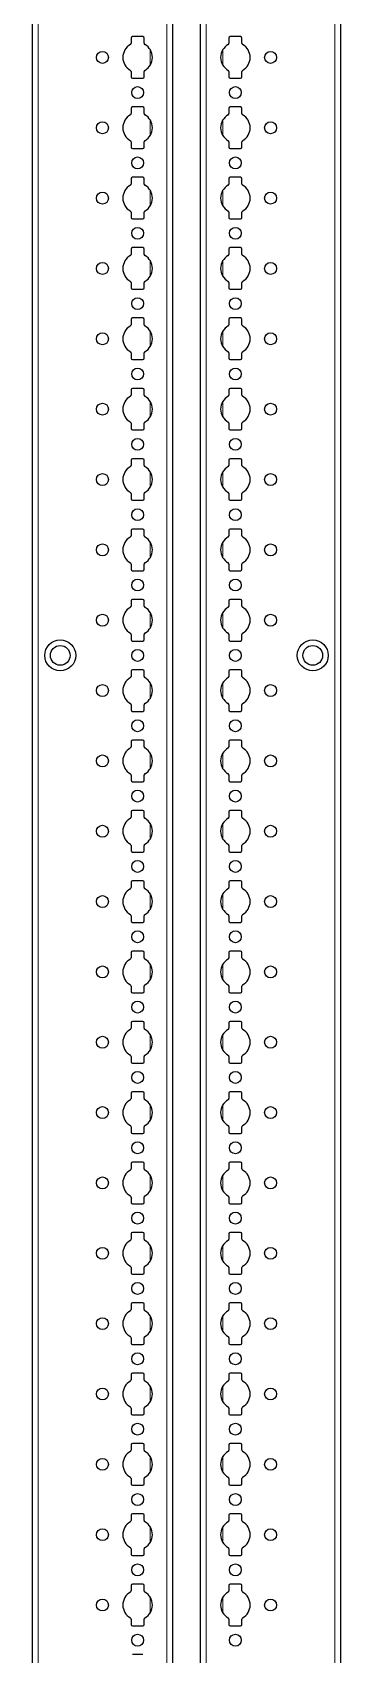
# Model space of a CAD drawing. Header units: millimetres. Extents: x -199 to 1318, y -1371 to 1077.
# Drawn here: x 1209 to 1318, y -145 to 432 of the extents above; entities that cross this region are included whole.
import ezdxf

# ---------------------------------------------------------------- set-up
doc = ezdxf.new("R2010")
doc.units = ezdxf.units.MM

msp = doc.modelspace()

# ---------------------------------------------------------------- linework, layer by layer
at = {"color": 7, "linetype": 'Continuous', "lineweight": 25}
for p, q in [((1208.55, -851.79), (1208.55, 647.21)), ((1258.25, 647.21), (1258.25, -851.79)), ((1268.25, -851.79), (1268.25, 647.21)), ((1317.95, 647.21), (1317.95, -851.79)), ((1243.6, 429.61), (1243.6, 427.73)), ((1247.7, 430.11), (1244.1, 430.11)), ((1248.2, 427.73), (1248.2, 429.61)), ((1278.3, 429.61), (1278.3, 427.73)), ((1282.4, 430.11), (1278.8, 430.11)), ((1282.9, 427.73), (1282.9, 429.61)), ((1243.6, 417.68), (1243.6, 415.81)), ((1244.1, 415.31), (1247.7, 415.31)), ((1248.2, 415.81), (1248.2, 417.68)), ((1278.3, 417.68), (1278.3, 415.81)), ((1278.8, 415.31), (1282.4, 415.31)), ((1282.9, 415.81), (1282.9, 417.68)), ((1243.6, 404.61), (1243.6, 402.73)), ((1247.7, 405.11), (1244.1, 405.11)), ((1248.2, 402.73), (1248.2, 404.61)), ((1278.3, 404.61), (1278.3, 402.73)), ((1282.4, 405.11), (1278.8, 405.11)), ((1282.9, 402.73), (1282.9, 404.61)), ((1243.6, 392.68), (1243.6, 390.81)), ((1248.2, 390.81), (1248.2, 392.68)), ((1278.3, 392.68), (1278.3, 390.81)), ((1282.9, 390.81), (1282.9, 392.68)), ((1244.1, 390.31), (1247.7, 390.31)), ((1278.8, 390.31), (1282.4, 390.31)), ((1243.6, 379.61), (1243.6, 377.73)), ((1247.7, 380.11), (1244.1, 380.11)), ((1248.2, 377.73), (1248.2, 379.61)), ((1278.3, 379.61), (1278.3, 377.73)), ((1282.4, 380.11), (1278.8, 380.11)), ((1282.9, 377.73), (1282.9, 379.61)), ((1243.6, 367.68), (1243.6, 365.81)), ((1244.1, 365.31), (1247.7, 365.31)), ((1248.2, 365.81), (1248.2, 367.68)), ((1278.3, 367.68), (1278.3, 365.81)), ((1278.8, 365.31), (1282.4, 365.31)), ((1282.9, 365.81), (1282.9, 367.68)), ((1243.6, 354.61), (1243.6, 352.73)), ((1247.7, 355.11), (1244.1, 355.11)), ((1248.2, 352.73), (1248.2, 354.61)), ((1278.3, 354.61), (1278.3, 352.73)), ((1282.4, 355.11), (1278.8, 355.11)), ((1282.9, 352.73), (1282.9, 354.61)), ((1243.6, 342.68), (1243.6, 340.81)), ((1244.1, 340.31), (1247.7, 340.31)), ((1248.2, 340.81), (1248.2, 342.68)), ((1278.3, 342.68), (1278.3, 340.81)), ((1278.8, 340.31), (1282.4, 340.31)), ((1282.9, 340.81), (1282.9, 342.68)), ((1243.6, 329.61), (1243.6, 327.73)), ((1247.7, 330.11), (1244.1, 330.11)), ((1248.2, 327.73), (1248.2, 329.61)), ((1278.3, 329.61), (1278.3, 327.73)), ((1282.4, 330.11), (1278.8, 330.11)), ((1282.9, 327.73), (1282.9, 329.61)), ((1243.6, 317.68), (1243.6, 315.81)), ((1248.2, 315.81), (1248.2, 317.68)), ((1278.3, 317.68), (1278.3, 315.81)), ((1282.9, 315.81), (1282.9, 317.68)), ((1244.1, 315.31), (1247.7, 315.31)), ((1278.8, 315.31), (1282.4, 315.31)), ((1243.6, 304.61), (1243.6, 302.73)), ((1247.7, 305.11), (1244.1, 305.11)), ((1248.2, 302.73), (1248.2, 304.61)), ((1278.3, 304.61), (1278.3, 302.73)), ((1282.4, 305.11), (1278.8, 305.11)), ((1282.9, 302.73), (1282.9, 304.61)), ((1243.6, 292.68), (1243.6, 290.81)), ((1244.1, 290.31), (1247.7, 290.31)), ((1248.2, 290.81), (1248.2, 292.68)), ((1278.3, 292.68), (1278.3, 290.81)), ((1278.8, 290.31), (1282.4, 290.31)), ((1282.9, 290.81), (1282.9, 292.68)), ((1243.6, 279.61), (1243.6, 277.73)), ((1247.7, 280.11), (1244.1, 280.11)), ((1248.2, 277.73), (1248.2, 279.61)), ((1278.3, 279.61), (1278.3, 277.73)), ((1282.4, 280.11), (1278.8, 280.11)), ((1282.9, 277.73), (1282.9, 279.61)), ((1243.6, 267.68), (1243.6, 265.81)), ((1244.1, 265.31), (1247.7, 265.31)), ((1248.2, 265.81), (1248.2, 267.68)), ((1278.3, 267.68), (1278.3, 265.81)), ((1278.8, 265.31), (1282.4, 265.31)), ((1282.9, 265.81), (1282.9, 267.68)), ((1243.6, 254.61), (1243.6, 252.73)), ((1247.7, 255.11), (1244.1, 255.11)), ((1248.2, 252.73), (1248.2, 254.61)), ((1278.3, 254.61), (1278.3, 252.73)), ((1282.4, 255.11), (1278.8, 255.11)), ((1282.9, 252.73), (1282.9, 254.61)), ((1243.6, 242.68), (1243.6, 240.81)), ((1248.2, 240.81), (1248.2, 242.68)), ((1278.3, 242.68), (1278.3, 240.81)), ((1282.9, 240.81), (1282.9, 242.68)), ((1244.1, 240.31), (1247.7, 240.31)), ((1278.8, 240.31), (1282.4, 240.31)), ((1243.6, 229.61), (1243.6, 227.73)), ((1247.7, 230.11), (1244.1, 230.11)), ((1248.2, 227.73), (1248.2, 229.61)), ((1278.3, 229.61), (1278.3, 227.73)), ((1282.4, 230.11), (1278.8, 230.11)), ((1282.9, 227.73), (1282.9, 229.61)), ((1243.6, 217.68), (1243.6, 215.81)), ((1244.1, 215.31), (1247.7, 215.31)), ((1248.2, 215.81), (1248.2, 217.68)), ((1278.3, 217.68), (1278.3, 215.81)), ((1278.8, 215.31), (1282.4, 215.31)), ((1282.9, 215.81), (1282.9, 217.68)), ((1243.6, 204.61), (1243.6, 202.73)), ((1247.7, 205.11), (1244.1, 205.11)), ((1248.2, 202.73), (1248.2, 204.61)), ((1278.3, 204.61), (1278.3, 202.73)), ((1282.4, 205.11), (1278.8, 205.11)), ((1282.9, 202.73), (1282.9, 204.61)), ((1243.6, 192.68), (1243.6, 190.81)), ((1244.1, 190.31), (1247.7, 190.31)), ((1248.2, 190.81), (1248.2, 192.68)), ((1278.3, 192.68), (1278.3, 190.81)), ((1278.8, 190.31), (1282.4, 190.31)), ((1282.9, 190.81), (1282.9, 192.68)), ((1243.6, 179.61), (1243.6, 177.73)), ((1247.7, 180.11), (1244.1, 180.11)), ((1248.2, 177.73), (1248.2, 179.61)), ((1278.3, 179.61), (1278.3, 177.73)), ((1282.4, 180.11), (1278.8, 180.11)), ((1282.9, 177.73), (1282.9, 179.61)), ((1243.6, 167.68), (1243.6, 165.81)), ((1248.2, 165.81), (1248.2, 167.68)), ((1278.3, 167.68), (1278.3, 165.81)), ((1282.9, 165.81), (1282.9, 167.68)), ((1244.1, 165.31), (1247.7, 165.31)), ((1278.8, 165.31), (1282.4, 165.31)), ((1243.6, 154.61), (1243.6, 152.73)), ((1247.7, 155.11), (1244.1, 155.11)), ((1248.2, 152.73), (1248.2, 154.61)), ((1278.3, 154.61), (1278.3, 152.73)), ((1282.4, 155.11), (1278.8, 155.11)), ((1282.9, 152.73), (1282.9, 154.61)), ((1243.6, 142.68), (1243.6, 140.81)), ((1244.1, 140.31), (1247.7, 140.31)), ((1248.2, 140.81), (1248.2, 142.68)), ((1278.3, 142.68), (1278.3, 140.81)), ((1278.8, 140.31), (1282.4, 140.31)), ((1282.9, 140.81), (1282.9, 142.68)), ((1243.6, 129.61), (1243.6, 127.73)), ((1247.7, 130.11), (1244.1, 130.11)), ((1248.2, 127.73), (1248.2, 129.61)), ((1278.3, 129.61), (1278.3, 127.73)), ((1282.4, 130.11), (1278.8, 130.11)), ((1282.9, 127.73), (1282.9, 129.61)), ((1243.6, 117.68), (1243.6, 115.81)), ((1244.1, 115.31), (1247.7, 115.31)), ((1248.2, 115.81), (1248.2, 117.68)), ((1278.3, 117.68), (1278.3, 115.81)), ((1278.8, 115.31), (1282.4, 115.31)), ((1282.9, 115.81), (1282.9, 117.68)), ((1243.6, 104.61), (1243.6, 102.73)), ((1247.7, 105.11), (1244.1, 105.11)), ((1248.2, 102.73), (1248.2, 104.61)), ((1278.3, 104.61), (1278.3, 102.73)), ((1282.4, 105.11), (1278.8, 105.11)), ((1282.9, 102.73), (1282.9, 104.61)), ((1243.6, 92.68), (1243.6, 90.81)), ((1248.2, 90.81), (1248.2, 92.68)), ((1278.3, 92.68), (1278.3, 90.81)), ((1282.9, 90.81), (1282.9, 92.68)), ((1244.1, 90.31), (1247.7, 90.31)), ((1278.8, 90.31), (1282.4, 90.31)), ((1243.6, 79.61), (1243.6, 77.73)), ((1247.7, 80.11), (1244.1, 80.11)), ((1248.2, 77.73), (1248.2, 79.61)), ((1278.3, 79.61), (1278.3, 77.73)), ((1282.4, 80.11), (1278.8, 80.11)), ((1282.9, 77.73), (1282.9, 79.61)), ((1243.6, 67.68), (1243.6, 65.81)), ((1244.1, 65.31), (1247.7, 65.31)), ((1248.2, 65.81), (1248.2, 67.68)), ((1278.3, 67.68), (1278.3, 65.81)), ((1278.8, 65.31), (1282.4, 65.31)), ((1282.9, 65.81), (1282.9, 67.68)), ((1243.6, 54.61), (1243.6, 52.73)), ((1247.7, 55.11), (1244.1, 55.11)), ((1248.2, 52.73), (1248.2, 54.61)), ((1278.3, 54.61), (1278.3, 52.73)), ((1282.4, 55.11), (1278.8, 55.11)), ((1282.9, 52.73), (1282.9, 54.61)), ((1243.6, 42.68), (1243.6, 40.81)), ((1248.2, 40.81), (1248.2, 42.68)), ((1278.3, 42.68), (1278.3, 40.81)), ((1282.9, 40.81), (1282.9, 42.68)), ((1244.1, 40.31), (1247.7, 40.31)), ((1278.8, 40.31), (1282.4, 40.31)), ((1243.6, 29.61), (1243.6, 27.73)), ((1247.7, 30.11), (1244.1, 30.11)), ((1248.2, 27.73), (1248.2, 29.61)), ((1278.3, 29.61), (1278.3, 27.73)), ((1282.4, 30.11), (1278.8, 30.11)), ((1282.9, 27.73), (1282.9, 29.61)), ((1243.6, 17.68), (1243.6, 15.81)), ((1248.2, 15.81), (1248.2, 17.68)), ((1278.3, 17.68), (1278.3, 15.81)), ((1282.9, 15.81), (1282.9, 17.68)), ((1244.1, 15.31), (1247.7, 15.31)), ((1278.8, 15.31), (1282.4, 15.31)), ((1243.6, 4.61), (1243.6, 2.73)), ((1247.7, 5.11), (1244.1, 5.11)), ((1248.2, 2.73), (1248.2, 4.61)), ((1278.3, 4.61), (1278.3, 2.73)), ((1282.4, 5.11), (1278.8, 5.11)), ((1282.9, 2.73), (1282.9, 4.61)), ((1243.6, -7.32), (1243.6, -9.19)), ((1244.1, -9.69), (1247.7, -9.69)), ((1248.2, -9.19), (1248.2, -7.32)), ((1278.3, -7.32), (1278.3, -9.19)), ((1278.8, -9.69), (1282.4, -9.69)), ((1282.9, -9.19), (1282.9, -7.32)), ((1243.6, -20.39), (1243.6, -22.27)), ((1247.7, -19.89), (1244.1, -19.89)), ((1248.2, -22.27), (1248.2, -20.39)), ((1278.3, -20.39), (1278.3, -22.27)), ((1282.4, -19.89), (1278.8, -19.89)), ((1282.9, -22.27), (1282.9, -20.39)), ((1243.6, -32.32), (1243.6, -34.19)), ((1248.2, -34.19), (1248.2, -32.32)), ((1278.3, -32.32), (1278.3, -34.19)), ((1282.9, -34.19), (1282.9, -32.32)), ((1244.1, -34.69), (1247.7, -34.69)), ((1278.8, -34.69), (1282.4, -34.69)), ((1243.6, -45.39), (1243.6, -47.27)), ((1247.7, -44.89), (1244.1, -44.89)), ((1248.2, -47.27), (1248.2, -45.39)), ((1278.3, -45.39), (1278.3, -47.27)), ((1282.4, -44.89), (1278.8, -44.89)), ((1282.9, -47.27), (1282.9, -45.39)), ((1243.6, -57.32), (1243.6, -59.19)), ((1248.2, -59.19), (1248.2, -57.32)), ((1278.3, -57.32), (1278.3, -59.19)), ((1282.9, -59.19), (1282.9, -57.32)), ((1244.1, -59.69), (1247.7, -59.69)), ((1278.8, -59.69), (1282.4, -59.69)), ((1243.6, -70.39), (1243.6, -72.27)), ((1247.7, -69.89), (1244.1, -69.89)), ((1248.2, -72.27), (1248.2, -70.39)), ((1278.3, -70.39), (1278.3, -72.27)), ((1282.4, -69.89), (1278.8, -69.89)), ((1282.9, -72.27), (1282.9, -70.39)), ((1243.6, -82.32), (1243.6, -84.19)), ((1244.1, -84.69), (1247.7, -84.69)), ((1248.2, -84.19), (1248.2, -82.32)), ((1278.3, -82.32), (1278.3, -84.19)), ((1278.8, -84.69), (1282.4, -84.69)), ((1282.9, -84.19), (1282.9, -82.32)), ((1243.6, -95.39), (1243.6, -97.27)), ((1247.7, -94.89), (1244.1, -94.89)), ((1248.2, -97.27), (1248.2, -95.39)), ((1278.3, -95.39), (1278.3, -97.27)), ((1282.4, -94.89), (1278.8, -94.89)), ((1282.9, -97.27), (1282.9, -95.39)), ((1243.6, -107.32), (1243.6, -109.19)), ((1248.2, -109.19), (1248.2, -107.32)), ((1278.3, -107.32), (1278.3, -109.19)), ((1282.9, -109.19), (1282.9, -107.32)), ((1244.1, -109.69), (1247.7, -109.69)), ((1278.8, -109.69), (1282.4, -109.69)), ((1243.6, -120.39), (1243.6, -122.27)), ((1247.7, -119.89), (1244.1, -119.89)), ((1248.2, -122.27), (1248.2, -120.39)), ((1278.3, -120.39), (1278.3, -122.27)), ((1282.4, -119.89), (1278.8, -119.89)), ((1282.9, -122.27), (1282.9, -120.39)), ((1243.6, -132.32), (1243.6, -134.19)), ((1248.2, -134.19), (1248.2, -132.32)), ((1278.3, -132.32), (1278.3, -134.19)), ((1282.9, -134.19), (1282.9, -132.32)), ((1244.1, -134.69), (1247.7, -134.69)), ((1278.8, -134.69), (1282.4, -134.69)), ((1247.7, -144.89), (1244.1, -144.89))]:
    msp.add_line(p, q, dxfattribs=at)
at = {"color": 8, "linetype": 'Continuous', "lineweight": 18}
for p, q in [((1210.55, 647.21), (1210.55, -851.79)), ((1256.25, -851.79), (1256.25, 647.21)), ((1270.25, 647.21), (1270.25, -851.79)), ((1315.95, -851.79), (1315.95, 647.21)), ((1250.4, 420), (1250.4, 425.41)), ((1276.1, 425.41), (1276.1, 420)), ((1250.4, 395), (1250.4, 400.41)), ((1276.1, 400.41), (1276.1, 395)), ((1250.4, 370), (1250.4, 375.41)), ((1276.1, 375.41), (1276.1, 370)), ((1250.4, 345), (1250.4, 350.41)), ((1276.1, 350.41), (1276.1, 345)), ((1250.4, 320), (1250.4, 325.41)), ((1276.1, 325.41), (1276.1, 320)), ((1250.4, 295), (1250.4, 300.41)), ((1276.1, 300.41), (1276.1, 295)), ((1250.4, 270), (1250.4, 275.41)), ((1276.1, 275.41), (1276.1, 270)), ((1250.4, 245), (1250.4, 250.41)), ((1276.1, 250.41), (1276.1, 245)), ((1250.4, 220), (1250.4, 225.41)), ((1276.1, 225.41), (1276.1, 220)), ((1250.4, 195), (1250.4, 200.41)), ((1276.1, 200.41), (1276.1, 195)), ((1250.4, 170), (1250.4, 175.41)), ((1276.1, 175.41), (1276.1, 170)), ((1250.4, 145), (1250.4, 150.41)), ((1276.1, 150.41), (1276.1, 145)), ((1250.4, 120), (1250.4, 125.41)), ((1276.1, 125.41), (1276.1, 120)), ((1250.4, 95), (1250.4, 100.41)), ((1276.1, 100.41), (1276.1, 95)), ((1250.4, 70), (1250.4, 75.41)), ((1276.1, 75.41), (1276.1, 70)), ((1250.4, 45), (1250.4, 50.41)), ((1276.1, 50.41), (1276.1, 45)), ((1250.4, 20), (1250.4, 25.41)), ((1276.1, 25.41), (1276.1, 20)), ((1250.4, -5), (1250.4, 0.41)), ((1276.1, 0.41), (1276.1, -5)), ((1250.4, -30), (1250.4, -24.59)), ((1276.1, -24.59), (1276.1, -30)), ((1250.4, -55), (1250.4, -49.59)), ((1276.1, -49.59), (1276.1, -55)), ((1250.4, -80), (1250.4, -74.59)), ((1276.1, -74.59), (1276.1, -80)), ((1250.4, -105), (1250.4, -99.59)), ((1276.1, -99.59), (1276.1, -105)), ((1250.4, -130), (1250.4, -124.59)), ((1276.1, -124.59), (1276.1, -130))]:
    msp.add_line(p, q, dxfattribs=at)
at = {"color": 7, "linetype": 'Continuous', "lineweight": 25}
for centre, radius in [((1233.4, 422.71), 2.12), ((1293.1, 422.71), 2.12), ((1245.9, 410.21), 2.12), ((1280.6, 410.21), 2.12), ((1233.4, 397.71), 2.12), ((1293.1, 397.71), 2.12), ((1245.9, 385.21), 2.12), ((1280.6, 385.21), 2.12), ((1233.4, 372.71), 2.12), ((1293.1, 372.71), 2.12), ((1245.9, 360.21), 2.12), ((1280.6, 360.21), 2.12), ((1233.4, 347.71), 2.12), ((1293.1, 347.71), 2.12), ((1245.9, 335.21), 2.12), ((1280.6, 335.21), 2.12), ((1233.4, 322.71), 2.12), ((1293.1, 322.71), 2.12), ((1245.9, 310.21), 2.12), ((1280.6, 310.21), 2.12), ((1233.4, 297.71), 2.12), ((1293.1, 297.71), 2.12), ((1245.9, 285.21), 2.12), ((1280.6, 285.21), 2.12), ((1233.4, 272.71), 2.12), ((1293.1, 272.71), 2.12), ((1245.9, 260.21), 2.12), ((1280.6, 260.21), 2.12), ((1233.4, 247.71), 2.12), ((1293.1, 247.71), 2.12), ((1245.9, 235.21), 2.12), ((1280.6, 235.21), 2.12), ((1233.4, 222.71), 2.12), ((1293.1, 222.71), 2.12), ((1218.4, 210.21), 5.5), ((1218.4, 210.21), 3.5), ((1308.1, 210.21), 5.5), ((1308.1, 210.21), 3.5), ((1245.9, 210.21), 2.12), ((1280.6, 210.21), 2.12), ((1233.4, 197.71), 2.12), ((1293.1, 197.71), 2.12), ((1245.9, 185.21), 2.12), ((1280.6, 185.21), 2.12), ((1233.4, 172.71), 2.12), ((1293.1, 172.71), 2.12), ((1245.9, 160.21), 2.12), ((1280.6, 160.21), 2.12), ((1233.4, 147.71), 2.12), ((1293.1, 147.71), 2.12), ((1245.9, 135.21), 2.12), ((1280.6, 135.21), 2.12), ((1233.4, 122.71), 2.12), ((1293.1, 122.71), 2.12), ((1245.9, 110.21), 2.12), ((1280.6, 110.21), 2.12), ((1233.4, 97.71), 2.12), ((1293.1, 97.71), 2.12), ((1245.9, 85.21), 2.12), ((1280.6, 85.21), 2.12), ((1233.4, 72.71), 2.12), ((1293.1, 72.71), 2.12), ((1245.9, 60.21), 2.12), ((1280.6, 60.21), 2.12), ((1233.4, 47.71), 2.12), ((1293.1, 47.71), 2.12), ((1245.9, 35.21), 2.12), ((1280.6, 35.21), 2.12), ((1233.4, 22.71), 2.12), ((1293.1, 22.71), 2.12), ((1245.9, 10.21), 2.12), ((1280.6, 10.21), 2.12), ((1233.4, -2.29), 2.12), ((1293.1, -2.29), 2.12), ((1245.9, -14.79), 2.12), ((1280.6, -14.79), 2.12), ((1233.4, -27.29), 2.12), ((1293.1, -27.29), 2.12), ((1245.9, -39.79), 2.12), ((1280.6, -39.79), 2.12), ((1233.4, -52.29), 2.12), ((1293.1, -52.29), 2.12), ((1245.9, -64.79), 2.12), ((1280.6, -64.79), 2.12), ((1233.4, -77.29), 2.12), ((1293.1, -77.29), 2.12), ((1245.9, -89.79), 2.12), ((1280.6, -89.79), 2.12), ((1233.4, -102.29), 2.12), ((1293.1, -102.29), 2.12), ((1245.9, -114.79), 2.12), ((1280.6, -114.79), 2.12), ((1233.4, -127.29), 2.12), ((1293.1, -127.29), 2.12), ((1245.9, -139.79), 2.12), ((1280.6, -139.79), 2.12)]:
    msp.add_circle(centre, radius, dxfattribs=at)
for centre, radius, start, end in [((1245.9, 422.71), 5.25, 119.14074, 240.85926), ((1243.1, 427.73), 0.5, 299.14074, 0), ((1244.1, 429.61), 0.5, 90, 180), ((1247.7, 429.61), 0.5, 0, 90), ((1248.7, 427.73), 0.5, 180, 240.85926), ((1245.9, 422.71), 5.25, 299.14074, 60.85926), ((1280.6, 422.71), 5.25, 119.14074, 240.85926), ((1277.8, 427.73), 0.5, 299.14074, 0), ((1278.8, 429.61), 0.5, 90, 180), ((1282.4, 429.61), 0.5, 0, 90), ((1283.4, 427.73), 0.5, 180, 240.85926), ((1280.6, 422.71), 5.25, 299.14074, 60.85926), ((1243.1, 417.68), 0.5, 0, 60.85926), ((1244.1, 415.81), 0.5, 180, 270), ((1247.7, 415.81), 0.5, 270, 0), ((1248.7, 417.68), 0.5, 119.14074, 180), ((1277.8, 417.68), 0.5, 0, 60.85926), ((1278.8, 415.81), 0.5, 180, 270), ((1282.4, 415.81), 0.5, 270, 0), ((1283.4, 417.68), 0.5, 119.14074, 180), ((1244.1, 404.61), 0.5, 90, 180), ((1247.7, 404.61), 0.5, 0, 90), ((1278.8, 404.61), 0.5, 90, 180), ((1282.4, 404.61), 0.5, 0, 90), ((1245.9, 397.71), 5.25, 119.14074, 240.85926), ((1243.1, 402.73), 0.5, 299.14074, 0), ((1248.7, 402.73), 0.5, 180, 240.85926), ((1245.9, 397.71), 5.25, 299.14074, 60.85926), ((1280.6, 397.71), 5.25, 119.14074, 240.85926), ((1277.8, 402.73), 0.5, 299.14074, 0), ((1283.4, 402.73), 0.5, 180, 240.85926), ((1280.6, 397.71), 5.25, 299.14074, 60.85926), ((1243.1, 392.68), 0.5, 0, 60.85926), ((1248.7, 392.68), 0.5, 119.14074, 180), ((1277.8, 392.68), 0.5, 0, 60.85926), ((1283.4, 392.68), 0.5, 119.14074, 180), ((1244.1, 390.81), 0.5, 180, 270), ((1247.7, 390.81), 0.5, 270, 0), ((1278.8, 390.81), 0.5, 180, 270), ((1282.4, 390.81), 0.5, 270, 0), ((1245.9, 372.71), 5.25, 119.14074, 240.85926), ((1243.1, 377.73), 0.5, 299.14074, 0), ((1244.1, 379.61), 0.5, 90, 180), ((1247.7, 379.61), 0.5, 0, 90), ((1248.7, 377.73), 0.5, 180, 240.85926), ((1245.9, 372.71), 5.25, 299.14074, 60.85926), ((1280.6, 372.71), 5.25, 119.14074, 240.85926), ((1277.8, 377.73), 0.5, 299.14074, 0), ((1278.8, 379.61), 0.5, 90, 180), ((1282.4, 379.61), 0.5, 0, 90), ((1283.4, 377.73), 0.5, 180, 240.85926), ((1280.6, 372.71), 5.25, 299.14074, 60.85926), ((1243.1, 367.68), 0.5, 0, 60.85926), ((1244.1, 365.81), 0.5, 180, 270), ((1247.7, 365.81), 0.5, 270, 0), ((1248.7, 367.68), 0.5, 119.14074, 180), ((1277.8, 367.68), 0.5, 0, 60.85926), ((1278.8, 365.81), 0.5, 180, 270), ((1282.4, 365.81), 0.5, 270, 0), ((1283.4, 367.68), 0.5, 119.14074, 180), ((1245.9, 347.71), 5.25, 119.14074, 240.85926), ((1243.1, 352.73), 0.5, 299.14074, 0), ((1244.1, 354.61), 0.5, 90, 180), ((1247.7, 354.61), 0.5, 0, 90), ((1248.7, 352.73), 0.5, 180, 240.85926), ((1245.9, 347.71), 5.25, 299.14074, 60.85926), ((1280.6, 347.71), 5.25, 119.14074, 240.85926), ((1277.8, 352.73), 0.5, 299.14074, 0), ((1278.8, 354.61), 0.5, 90, 180), ((1282.4, 354.61), 0.5, 0, 90), ((1283.4, 352.73), 0.5, 180, 240.85926), ((1280.6, 347.71), 5.25, 299.14074, 60.85926), ((1243.1, 342.68), 0.5, 0, 60.85926), ((1244.1, 340.81), 0.5, 180, 270), ((1247.7, 340.81), 0.5, 270, 0), ((1248.7, 342.68), 0.5, 119.14074, 180), ((1277.8, 342.68), 0.5, 0, 60.85926), ((1278.8, 340.81), 0.5, 180, 270), ((1282.4, 340.81), 0.5, 270, 0), ((1283.4, 342.68), 0.5, 119.14074, 180), ((1244.1, 329.61), 0.5, 90, 180), ((1247.7, 329.61), 0.5, 0, 90), ((1278.8, 329.61), 0.5, 90, 180), ((1282.4, 329.61), 0.5, 0, 90), ((1245.9, 322.71), 5.25, 119.14074, 240.85926), ((1243.1, 327.73), 0.5, 299.14074, 0), ((1248.7, 327.73), 0.5, 180, 240.85926), ((1245.9, 322.71), 5.25, 299.14074, 60.85926), ((1280.6, 322.71), 5.25, 119.14074, 240.85926), ((1277.8, 327.73), 0.5, 299.14074, 0), ((1283.4, 327.73), 0.5, 180, 240.85926), ((1280.6, 322.71), 5.25, 299.14074, 60.85926), ((1243.1, 317.68), 0.5, 0, 60.85926), ((1248.7, 317.68), 0.5, 119.14074, 180), ((1277.8, 317.68), 0.5, 0, 60.85926), ((1283.4, 317.68), 0.5, 119.14074, 180), ((1244.1, 315.81), 0.5, 180, 270), ((1247.7, 315.81), 0.5, 270, 0), ((1278.8, 315.81), 0.5, 180, 270), ((1282.4, 315.81), 0.5, 270, 0), ((1245.9, 297.71), 5.25, 119.14074, 240.85926), ((1243.1, 302.73), 0.5, 299.14074, 0), ((1244.1, 304.61), 0.5, 90, 180), ((1247.7, 304.61), 0.5, 0, 90), ((1248.7, 302.73), 0.5, 180, 240.85926), ((1245.9, 297.71), 5.25, 299.14074, 60.85926), ((1280.6, 297.71), 5.25, 119.14074, 240.85926), ((1277.8, 302.73), 0.5, 299.14074, 0), ((1278.8, 304.61), 0.5, 90, 180), ((1282.4, 304.61), 0.5, 0, 90), ((1283.4, 302.73), 0.5, 180, 240.85926), ((1280.6, 297.71), 5.25, 299.14074, 60.85926), ((1243.1, 292.68), 0.5, 0, 60.85926), ((1244.1, 290.81), 0.5, 180, 270), ((1247.7, 290.81), 0.5, 270, 0), ((1248.7, 292.68), 0.5, 119.14074, 180), ((1277.8, 292.68), 0.5, 0, 60.85926), ((1278.8, 290.81), 0.5, 180, 270), ((1282.4, 290.81), 0.5, 270, 0), ((1283.4, 292.68), 0.5, 119.14074, 180), ((1245.9, 272.71), 5.25, 119.14074, 240.85926), ((1243.1, 277.73), 0.5, 299.14074, 0), ((1244.1, 279.61), 0.5, 90, 180), ((1247.7, 279.61), 0.5, 0, 90), ((1248.7, 277.73), 0.5, 180, 240.85926), ((1245.9, 272.71), 5.25, 299.14074, 60.85926), ((1280.6, 272.71), 5.25, 119.14074, 240.85926), ((1277.8, 277.73), 0.5, 299.14074, 0), ((1278.8, 279.61), 0.5, 90, 180), ((1282.4, 279.61), 0.5, 0, 90), ((1283.4, 277.73), 0.5, 180, 240.85926), ((1280.6, 272.71), 5.25, 299.14074, 60.85926), ((1243.1, 267.68), 0.5, 0, 60.85926), ((1244.1, 265.81), 0.5, 180, 270), ((1247.7, 265.81), 0.5, 270, 0), ((1248.7, 267.68), 0.5, 119.14074, 180), ((1277.8, 267.68), 0.5, 0, 60.85926), ((1278.8, 265.81), 0.5, 180, 270), ((1282.4, 265.81), 0.5, 270, 0), ((1283.4, 267.68), 0.5, 119.14074, 180), ((1244.1, 254.61), 0.5, 90, 180), ((1247.7, 254.61), 0.5, 0, 90), ((1278.8, 254.61), 0.5, 90, 180), ((1282.4, 254.61), 0.5, 0, 90), ((1245.9, 247.71), 5.25, 119.14074, 240.85926), ((1243.1, 252.73), 0.5, 299.14074, 0), ((1248.7, 252.73), 0.5, 180, 240.85926), ((1245.9, 247.71), 5.25, 299.14074, 60.85926), ((1280.6, 247.71), 5.25, 119.14074, 240.85926), ((1277.8, 252.73), 0.5, 299.14074, 0), ((1283.4, 252.73), 0.5, 180, 240.85926), ((1280.6, 247.71), 5.25, 299.14074, 60.85926), ((1243.1, 242.68), 0.5, 0, 60.85926), ((1248.7, 242.68), 0.5, 119.14074, 180), ((1277.8, 242.68), 0.5, 0, 60.85926), ((1283.4, 242.68), 0.5, 119.14074, 180), ((1244.1, 240.81), 0.5, 180, 270), ((1247.7, 240.81), 0.5, 270, 0), ((1278.8, 240.81), 0.5, 180, 270), ((1282.4, 240.81), 0.5, 270, 0), ((1245.9, 222.71), 5.25, 119.14074, 240.85926), ((1243.1, 227.73), 0.5, 299.14074, 0), ((1244.1, 229.61), 0.5, 90, 180), ((1247.7, 229.61), 0.5, 0, 90), ((1248.7, 227.73), 0.5, 180, 240.85926), ((1245.9, 222.71), 5.25, 299.14074, 60.85926), ((1280.6, 222.71), 5.25, 119.14074, 240.85926), ((1277.8, 227.73), 0.5, 299.14074, 0), ((1278.8, 229.61), 0.5, 90, 180), ((1282.4, 229.61), 0.5, 0, 90), ((1283.4, 227.73), 0.5, 180, 240.85926), ((1280.6, 222.71), 5.25, 299.14074, 60.85926), ((1243.1, 217.68), 0.5, 0, 60.85926), ((1244.1, 215.81), 0.5, 180, 270), ((1247.7, 215.81), 0.5, 270, 0), ((1248.7, 217.68), 0.5, 119.14074, 180), ((1277.8, 217.68), 0.5, 0, 60.85926), ((1278.8, 215.81), 0.5, 180, 270), ((1282.4, 215.81), 0.5, 270, 0), ((1283.4, 217.68), 0.5, 119.14074, 180), ((1245.9, 197.71), 5.25, 119.14074, 240.85926), ((1243.1, 202.73), 0.5, 299.14074, 0), ((1244.1, 204.61), 0.5, 90, 180), ((1247.7, 204.61), 0.5, 0, 90), ((1248.7, 202.73), 0.5, 180, 240.85926), ((1245.9, 197.71), 5.25, 299.14074, 60.85926), ((1280.6, 197.71), 5.25, 119.14074, 240.85926), ((1277.8, 202.73), 0.5, 299.14074, 0), ((1278.8, 204.61), 0.5, 90, 180), ((1282.4, 204.61), 0.5, 0, 90), ((1283.4, 202.73), 0.5, 180, 240.85926), ((1280.6, 197.71), 5.25, 299.14074, 60.85926), ((1243.1, 192.68), 0.5, 0, 60.85926), ((1244.1, 190.81), 0.5, 180, 270), ((1247.7, 190.81), 0.5, 270, 0), ((1248.7, 192.68), 0.5, 119.14074, 180), ((1277.8, 192.68), 0.5, 0, 60.85926), ((1278.8, 190.81), 0.5, 180, 270), ((1282.4, 190.81), 0.5, 270, 0), ((1283.4, 192.68), 0.5, 119.14074, 180), ((1244.1, 179.61), 0.5, 90, 180), ((1247.7, 179.61), 0.5, 360, 90), ((1278.8, 179.61), 0.5, 90, 180), ((1282.4, 179.61), 0.5, 0, 90), ((1245.9, 172.71), 5.25, 119.14074, 240.85926), ((1243.1, 177.73), 0.5, 299.14074, 0), ((1248.7, 177.73), 0.5, 180, 240.85926), ((1245.9, 172.71), 5.25, 299.14074, 60.85926), ((1280.6, 172.71), 5.25, 119.14074, 240.85926), ((1277.8, 177.73), 0.5, 299.14074, 0), ((1283.4, 177.73), 0.5, 180, 240.85926), ((1280.6, 172.71), 5.25, 299.14074, 60.85926), ((1243.1, 167.68), 0.5, 0, 60.85926), ((1248.7, 167.68), 0.5, 119.14074, 180), ((1277.8, 167.68), 0.5, 0, 60.85926), ((1283.4, 167.68), 0.5, 119.14074, 180), ((1244.1, 165.81), 0.5, 180, 270), ((1247.7, 165.81), 0.5, 270, 0), ((1278.8, 165.81), 0.5, 180, 270), ((1282.4, 165.81), 0.5, 270, 0), ((1245.9, 147.71), 5.25, 119.14074, 240.85926), ((1243.1, 152.73), 0.5, 299.14074, 0), ((1244.1, 154.61), 0.5, 90, 180), ((1247.7, 154.61), 0.5, 360, 90), ((1248.7, 152.73), 0.5, 180, 240.85926), ((1245.9, 147.71), 5.25, 299.14074, 60.85926), ((1280.6, 147.71), 5.25, 119.14074, 240.85926), ((1277.8, 152.73), 0.5, 299.14074, 0), ((1278.8, 154.61), 0.5, 90, 180), ((1282.4, 154.61), 0.5, 0, 90), ((1283.4, 152.73), 0.5, 180, 240.85926), ((1280.6, 147.71), 5.25, 299.14074, 60.85926), ((1243.1, 142.68), 0.5, 0, 60.85926), ((1244.1, 140.81), 0.5, 180, 270), ((1247.7, 140.81), 0.5, 270, 0), ((1248.7, 142.68), 0.5, 119.14074, 180), ((1277.8, 142.68), 0.5, 0, 60.85926), ((1278.8, 140.81), 0.5, 180, 270), ((1282.4, 140.81), 0.5, 270, 0), ((1283.4, 142.68), 0.5, 119.14074, 180), ((1245.9, 122.71), 5.25, 119.14074, 240.85926), ((1243.1, 127.73), 0.5, 299.14074, 0), ((1244.1, 129.61), 0.5, 90, 180), ((1247.7, 129.61), 0.5, 0, 90), ((1248.7, 127.73), 0.5, 180, 240.85926), ((1245.9, 122.71), 5.25, 299.14074, 60.85926), ((1280.6, 122.71), 5.25, 119.14074, 240.85926), ((1277.8, 127.73), 0.5, 299.14074, 0), ((1278.8, 129.61), 0.5, 90, 180), ((1282.4, 129.61), 0.5, 0, 90), ((1283.4, 127.73), 0.5, 180, 240.85926), ((1280.6, 122.71), 5.25, 299.14074, 60.85926), ((1243.1, 117.68), 0.5, 0, 60.85926), ((1244.1, 115.81), 0.5, 180, 270), ((1247.7, 115.81), 0.5, 270, 0), ((1248.7, 117.68), 0.5, 119.14074, 180), ((1277.8, 117.68), 0.5, 0, 60.85926), ((1278.8, 115.81), 0.5, 180, 270), ((1282.4, 115.81), 0.5, 270, 0), ((1283.4, 117.68), 0.5, 119.14074, 180), ((1244.1, 104.61), 0.5, 90, 180), ((1247.7, 104.61), 0.5, 0, 90), ((1278.8, 104.61), 0.5, 90, 180), ((1282.4, 104.61), 0.5, 0, 90), ((1245.9, 97.71), 5.25, 119.14074, 240.85926), ((1243.1, 102.73), 0.5, 299.14074, 0), ((1248.7, 102.73), 0.5, 180, 240.85926), ((1245.9, 97.71), 5.25, 299.14074, 60.85926), ((1280.6, 97.71), 5.25, 119.14074, 240.85926), ((1277.8, 102.73), 0.5, 299.14074, 0), ((1283.4, 102.73), 0.5, 180, 240.85926), ((1280.6, 97.71), 5.25, 299.14074, 60.85926), ((1243.1, 92.68), 0.5, 0, 60.85926), ((1248.7, 92.68), 0.5, 119.14074, 180), ((1277.8, 92.68), 0.5, 0, 60.85926), ((1283.4, 92.68), 0.5, 119.14074, 180), ((1244.1, 90.81), 0.5, 180, 270), ((1247.7, 90.81), 0.5, 270, 0), ((1278.8, 90.81), 0.5, 180, 270), ((1282.4, 90.81), 0.5, 270, 0), ((1245.9, 72.71), 5.25, 119.14074, 240.85926), ((1243.1, 77.73), 0.5, 299.14074, 0), ((1244.1, 79.61), 0.5, 90, 180), ((1247.7, 79.61), 0.5, 0, 90), ((1248.7, 77.73), 0.5, 180, 240.85926), ((1245.9, 72.71), 5.25, 299.14074, 60.85926), ((1280.6, 72.71), 5.25, 119.14074, 240.85926), ((1277.8, 77.73), 0.5, 299.14074, 0), ((1278.8, 79.61), 0.5, 90, 180), ((1282.4, 79.61), 0.5, 0, 90), ((1283.4, 77.73), 0.5, 180, 240.85926), ((1280.6, 72.71), 5.25, 299.14074, 60.85926), ((1243.1, 67.68), 0.5, 0, 60.85926), ((1244.1, 65.81), 0.5, 180, 270), ((1247.7, 65.81), 0.5, 270, 0), ((1248.7, 67.68), 0.5, 119.14074, 180), ((1277.8, 67.68), 0.5, 0, 60.85926), ((1278.8, 65.81), 0.5, 180, 270), ((1282.4, 65.81), 0.5, 270, 0), ((1283.4, 67.68), 0.5, 119.14074, 180), ((1245.9, 47.71), 5.25, 119.14074, 240.85926), ((1243.1, 52.73), 0.5, 299.14074, 0), ((1244.1, 54.61), 0.5, 90, 180), ((1247.7, 54.61), 0.5, 0, 90), ((1248.7, 52.73), 0.5, 180, 240.85926), ((1245.9, 47.71), 5.25, 299.14074, 60.85926), ((1280.6, 47.71), 5.25, 119.14074, 240.85926), ((1277.8, 52.73), 0.5, 299.14074, 0), ((1278.8, 54.61), 0.5, 90, 180), ((1282.4, 54.61), 0.5, 0, 90), ((1283.4, 52.73), 0.5, 180, 240.85926), ((1280.6, 47.71), 5.25, 299.14074, 60.85926), ((1243.1, 42.68), 0.5, 0, 60.85926), ((1244.1, 40.81), 0.5, 180, 270), ((1247.7, 40.81), 0.5, 270, 0), ((1248.7, 42.68), 0.5, 119.14074, 180), ((1277.8, 42.68), 0.5, 0, 60.85926), ((1278.8, 40.81), 0.5, 180, 270), ((1282.4, 40.81), 0.5, 270, 0), ((1283.4, 42.68), 0.5, 119.14074, 180), ((1244.1, 29.61), 0.5, 90, 180), ((1247.7, 29.61), 0.5, 0, 90), ((1278.8, 29.61), 0.5, 90, 180), ((1282.4, 29.61), 0.5, 0, 90), ((1245.9, 22.71), 5.25, 119.14074, 240.85926), ((1243.1, 27.73), 0.5, 299.14074, 0), ((1248.7, 27.73), 0.5, 180, 240.85926), ((1245.9, 22.71), 5.25, 299.14074, 60.85926), ((1280.6, 22.71), 5.25, 119.14074, 240.85926), ((1277.8, 27.73), 0.5, 299.14074, 0), ((1283.4, 27.73), 0.5, 180, 240.85926), ((1280.6, 22.71), 5.25, 299.14074, 60.85926), ((1243.1, 17.68), 0.5, 0, 60.85926), ((1248.7, 17.68), 0.5, 119.14074, 180), ((1277.8, 17.68), 0.5, 0, 60.85926), ((1283.4, 17.68), 0.5, 119.14074, 180), ((1244.1, 15.81), 0.5, 180, 270), ((1247.7, 15.81), 0.5, 270, 0), ((1278.8, 15.81), 0.5, 180, 270), ((1282.4, 15.81), 0.5, 270, 0), ((1245.9, -2.29), 5.25, 119.14074, 240.85926), ((1243.1, 2.73), 0.5, 299.14074, 0), ((1244.1, 4.61), 0.5, 90, 180), ((1247.7, 4.61), 0.5, 0, 90), ((1248.7, 2.73), 0.5, 180, 240.85926), ((1245.9, -2.29), 5.25, 299.14074, 60.85926), ((1280.6, -2.29), 5.25, 119.14074, 240.85926), ((1277.8, 2.73), 0.5, 299.14074, 0), ((1278.8, 4.61), 0.5, 90, 180), ((1282.4, 4.61), 0.5, 0, 90), ((1283.4, 2.73), 0.5, 180, 240.85926), ((1280.6, -2.29), 5.25, 299.14074, 60.85926), ((1243.1, -7.32), 0.5, 0, 60.85926), ((1244.1, -9.19), 0.5, 180, 270), ((1247.7, -9.19), 0.5, 270, 0), ((1248.7, -7.32), 0.5, 119.14074, 180), ((1277.8, -7.32), 0.5, 0, 60.85926), ((1278.8, -9.19), 0.5, 180, 270), ((1282.4, -9.19), 0.5, 270, 0), ((1283.4, -7.32), 0.5, 119.14074, 180), ((1245.9, -27.29), 5.25, 119.14074, 240.85926), ((1243.1, -22.27), 0.5, 299.14074, 0), ((1244.1, -20.39), 0.5, 90, 180), ((1247.7, -20.39), 0.5, 0, 90), ((1248.7, -22.27), 0.5, 180, 240.85926), ((1245.9, -27.29), 5.25, 299.14074, 60.85926), ((1280.6, -27.29), 5.25, 119.14074, 240.85926), ((1277.8, -22.27), 0.5, 299.14074, 0), ((1278.8, -20.39), 0.5, 90, 180), ((1282.4, -20.39), 0.5, 0, 90), ((1283.4, -22.27), 0.5, 180, 240.85926), ((1280.6, -27.29), 5.25, 299.14074, 60.85926), ((1243.1, -32.32), 0.5, 0, 60.85926), ((1244.1, -34.19), 0.5, 180, 270), ((1247.7, -34.19), 0.5, 270, 0), ((1248.7, -32.32), 0.5, 119.14074, 180), ((1277.8, -32.32), 0.5, 0, 60.85926), ((1278.8, -34.19), 0.5, 180, 270), ((1282.4, -34.19), 0.5, 270, 0), ((1283.4, -32.32), 0.5, 119.14074, 180), ((1244.1, -45.39), 0.5, 90, 180), ((1247.7, -45.39), 0.5, 0, 90), ((1278.8, -45.39), 0.5, 90, 180), ((1282.4, -45.39), 0.5, 0, 90), ((1245.9, -52.29), 5.25, 119.14074, 240.85926), ((1243.1, -47.27), 0.5, 299.14074, 0), ((1248.7, -47.27), 0.5, 180, 240.85926), ((1245.9, -52.29), 5.25, 299.14074, 60.85926), ((1280.6, -52.29), 5.25, 119.14074, 240.85926), ((1277.8, -47.27), 0.5, 299.14074, 0), ((1283.4, -47.27), 0.5, 180, 240.85926), ((1280.6, -52.29), 5.25, 299.14074, 60.85926), ((1243.1, -57.32), 0.5, 0, 60.85926), ((1248.7, -57.32), 0.5, 119.14074, 180), ((1277.8, -57.32), 0.5, 0, 60.85926), ((1283.4, -57.32), 0.5, 119.14074, 180), ((1244.1, -59.19), 0.5, 180, 270), ((1247.7, -59.19), 0.5, 270, 0), ((1278.8, -59.19), 0.5, 180, 270), ((1282.4, -59.19), 0.5, 270, 0), ((1245.9, -77.29), 5.25, 119.14074, 240.85926), ((1243.1, -72.27), 0.5, 299.14074, 0), ((1244.1, -70.39), 0.5, 90, 180), ((1247.7, -70.39), 0.5, 0, 90), ((1248.7, -72.27), 0.5, 180, 240.85926), ((1245.9, -77.29), 5.25, 299.14074, 60.85926), ((1280.6, -77.29), 5.25, 119.14074, 240.85926), ((1277.8, -72.27), 0.5, 299.14074, 0), ((1278.8, -70.39), 0.5, 90, 180), ((1282.4, -70.39), 0.5, 0, 90), ((1283.4, -72.27), 0.5, 180, 240.85926), ((1280.6, -77.29), 5.25, 299.14074, 60.85926), ((1243.1, -82.32), 0.5, 0, 60.85926), ((1244.1, -84.19), 0.5, 180, 270), ((1247.7, -84.19), 0.5, 270, 0), ((1248.7, -82.32), 0.5, 119.14074, 180), ((1277.8, -82.32), 0.5, 0, 60.85926), ((1278.8, -84.19), 0.5, 180, 270), ((1282.4, -84.19), 0.5, 270, 0), ((1283.4, -82.32), 0.5, 119.14074, 180), ((1245.9, -102.29), 5.25, 119.14074, 240.85926), ((1243.1, -97.27), 0.5, 299.14074, 0), ((1244.1, -95.39), 0.5, 90, 180), ((1247.7, -95.39), 0.5, 0, 90), ((1248.7, -97.27), 0.5, 180, 240.85926), ((1245.9, -102.29), 5.25, 299.14074, 60.85926), ((1280.6, -102.29), 5.25, 119.14074, 240.85926), ((1277.8, -97.27), 0.5, 299.14074, 0), ((1278.8, -95.39), 0.5, 90, 180), ((1282.4, -95.39), 0.5, 0, 90), ((1283.4, -97.27), 0.5, 180, 240.85926), ((1280.6, -102.29), 5.25, 299.14074, 60.85926), ((1243.1, -107.32), 0.5, 0, 60.85926), ((1244.1, -109.19), 0.5, 180, 270), ((1247.7, -109.19), 0.5, 270, 0), ((1248.7, -107.32), 0.5, 119.14074, 180), ((1277.8, -107.32), 0.5, 0, 60.85926), ((1278.8, -109.19), 0.5, 180, 270), ((1282.4, -109.19), 0.5, 270, 0), ((1283.4, -107.32), 0.5, 119.14074, 180), ((1244.1, -120.39), 0.5, 90, 180), ((1247.7, -120.39), 0.5, 0, 90), ((1278.8, -120.39), 0.5, 90, 180), ((1282.4, -120.39), 0.5, 0, 90), ((1245.9, -127.29), 5.25, 119.14074, 240.85926), ((1243.1, -122.27), 0.5, 299.14074, 0), ((1248.7, -122.27), 0.5, 180, 240.85926), ((1245.9, -127.29), 5.25, 299.14074, 60.85926), ((1280.6, -127.29), 5.25, 119.14074, 240.85926), ((1277.8, -122.27), 0.5, 299.14074, 0), ((1283.4, -122.27), 0.5, 180, 240.85926), ((1280.6, -127.29), 5.25, 299.14074, 60.85926), ((1243.1, -132.32), 0.5, 0, 60.85926), ((1248.7, -132.32), 0.5, 119.14074, 180), ((1277.8, -132.32), 0.5, 0, 60.85926), ((1283.4, -132.32), 0.5, 119.14074, 180), ((1244.1, -134.19), 0.5, 180, 270), ((1247.7, -134.19), 0.5, 270, 0), ((1278.8, -134.19), 0.5, 180, 270), ((1282.4, -134.19), 0.5, 270, 0)]:
    msp.add_arc(centre, radius, start, end, dxfattribs=at)

doc.saveas('drawing.dxf')
